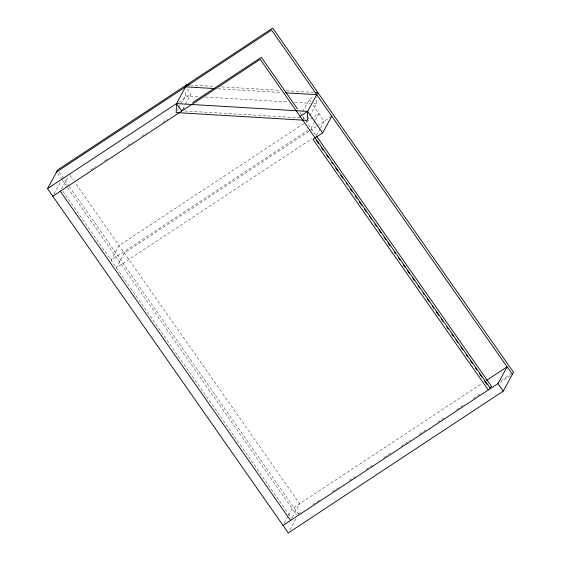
<?xml version="1.0" encoding="UTF-8"?>
<svg xmlns="http://www.w3.org/2000/svg" width="561" height="561" viewBox="0 0 561 561"><rect width="100%" height="100%" fill="white"/><g stroke="black" fill="none" stroke-linecap="round" stroke-linejoin="round"><path stroke-width="0.42" stroke-dasharray="2.81 2.1" d="M178.671 108.014L185.305 95.847L185.495 90.118M309.805 115.832L316.439 103.666L316.656 97.116M54.017 193.924L60.651 181.757M61.542 188.959L68.176 176.792M177.43 110.293L178.258 108.771M182.584 109.584L185.067 105.019M185.488 104.262L190.873 94.374L186.561 88.217M302.582 111.793L309.216 99.627L313.999 96.471M302.73 120.117L303.852 118.055L301.243 117.901M307.73 119.633L309.392 116.59M310.997 128.28L314.994 120.945M315.394 120.215L318.992 113.617L304.399 123.245M316.383 135.594L320.114 128.75M320.527 127.985L324.258 121.148L311.72 103.217M284.259 523.14L287.989 516.295M288.41 515.538L292.141 508.694L481.506 383.745M292.197 517.41L299.665 503.729L75.44 183.117M289.946 529.907L296.159 518.504M178.482 102.551L190.873 94.374M90.609 169.92L95.721 166.547M104.472 160.776L107.396 158.847M127.817 145.369L132.2 142.48M141.681 136.225L146.8 132.845M162.858 122.249L167.949 118.89M182.542 109.262L186.189 106.856M303.669 123.722L119.079 245.522L111.085 260.185L308.08 130.208M308.943 131.253L124.346 253.053L116.351 267.716L311.888 138.7M309.672 130.776L316.236 126.442M316.965 125.959L331.102 116.632M298.235 514.058L301.881 511.653M312.828 504.43L320.128 499.613M332.526 491.436L338.36 487.586M349.307 480.363L355.155 476.499M366.088 469.291L374.131 463.982M384.327 457.257L392.349 451.956M401.108 446.184L410.596 439.922M419.348 434.144L427.398 428.835M437.587 422.11L445.644 416.795M456.556 409.593L464.585 404.299M473.337 398.52L480.672 393.682M501.064 380.526L510.566 374.257M499.935 382.588L510.173 375.835M190.228 84.992L214.702 86.45M221.7 86.871L279.392 90.307M286.39 90.728L313.487 92.341M217.949 88.771L280.893 92.523M185.305 95.847L199.295 96.681M205.41 97.046L288.459 101.997M294.581 102.361L310.317 103.301M313.816 103.512L316.439 103.666M184.716 110.959L300.373 117.852M309.216 99.627L311.222 102.495M299.96 112.502L316.011 135.453M69.922 175.228L73.435 180.249M59.256 172.038L68.786 185.663M69.291 186.378L298.529 514.164M57.587 173.314L62.145 179.836M62.397 180.193L67.411 187.367M67.664 187.725L296.446 514.851M62.93 191.329L291.664 518.392"/><path stroke-width="0.84" d="M189.352 84.942L186.729 84.781L176.484 103.575L176.189 112.579L307.316 120.391L307.617 111.394L317.863 92.6L315.24 92.446M47.51 188.671L57.755 169.885L272.716 28.05L513.49 372.329L503.245 391.115L288.284 532.95L47.51 188.671L176.484 103.575L307.617 111.394L322.666 132.908L312.989 139.289L488.308 389.965M322.666 132.908L331.782 116.183M283.017 525.419L497.979 383.584L507.102 366.859L486.625 380.365M56.626 171.947L271.594 30.112L512.368 374.39M192.753 102.523L261.335 57.271L297.456 108.911M52.776 196.203L260.213 59.333L490.454 388.549M300.093 116.351L307.617 111.394M489.388 387.932L491.583 386.487L316.516 136.169M185.607 86.843L214.456 88.568M285.269 92.789L316.734 94.662M497.979 383.584L503.245 391.115M316.124 140.103L318.634 143.693M321.151 147.284L323.157 150.159M326.677 155.187L328.178 157.339M331.698 162.367L332.701 163.805M335.716 168.118L337.722 170.986M340.737 175.298L342.75 178.174M346.263 183.202L347.273 184.632M350.281 188.945L352.294 191.82M355.309 196.126L356.817 198.278M359.328 201.876L361.838 205.466M364.348 209.057L366.361 211.932M369.369 216.237L371.382 219.113M374.895 224.141L376.403 226.293M378.913 229.884L380.926 232.759M383.941 237.072L385.947 239.94M387.96 242.815L389.965 245.69M394.488 252.155L395.491 253.586M398.506 257.899L400.014 260.052M403.534 265.08L405.035 267.239M407.552 270.83L409.558 273.698M412.573 278.011L414.586 280.886M418.099 285.914L419.607 288.066M423.12 293.094L424.13 294.532M427.138 298.838L429.151 301.713M432.166 306.026L433.674 308.178M436.185 311.769L438.695 315.359M441.205 318.95L443.218 321.825M446.731 326.853L448.239 329.005M451.752 334.033L453.26 336.193M455.777 339.784L457.783 342.652M460.798 346.964L462.804 349.84M466.324 354.868L467.327 356.305M470.342 360.611L472.348 363.486M475.363 367.792L476.871 369.951M479.382 373.542L481.899 377.132M484.409 380.723L486.92 384.313M176.484 103.575L181.75 111.106M60.3 191.238L290.542 520.454"/></g></svg>
